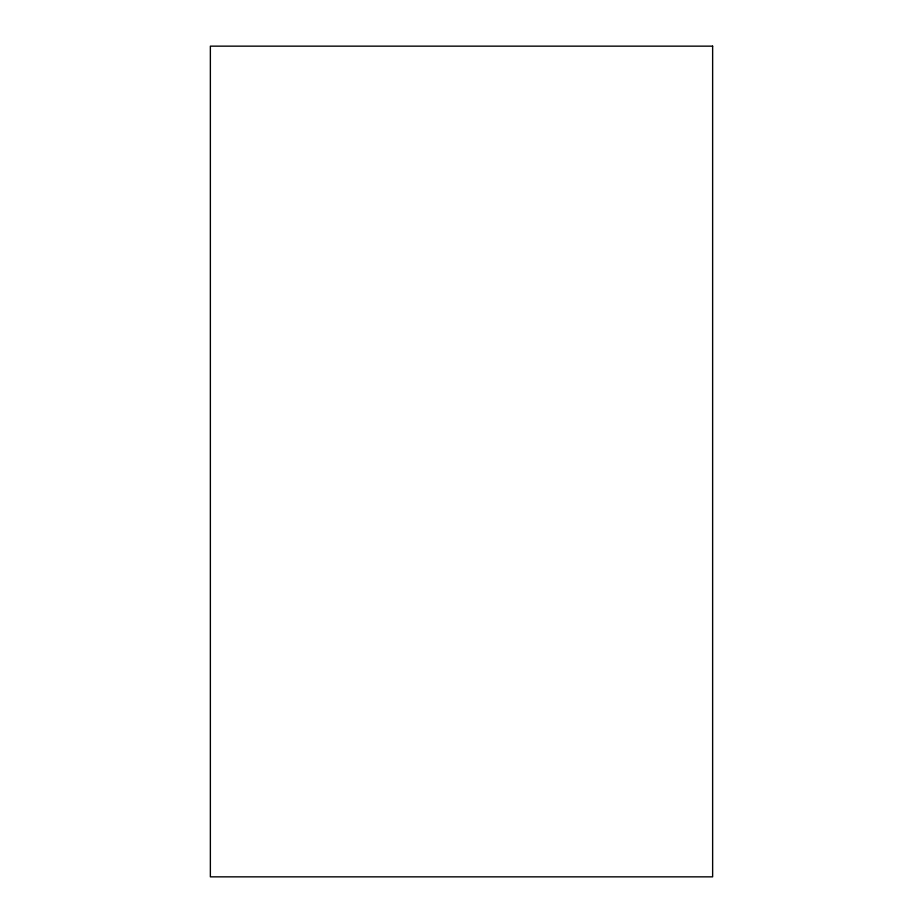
<?xml version="1.0" encoding="UTF-8"?>
<svg xmlns="http://www.w3.org/2000/svg" width="923" height="923" viewBox="0 0 923 923"><rect width="100%" height="100%" fill="white"/><g stroke="black" fill="none" stroke-linecap="round" stroke-linejoin="round"><path stroke-width="1.38" d="M712.637 46.15L210.363 46.15L210.363 876.85L712.637 876.85L712.637 46.15"/></g></svg>
